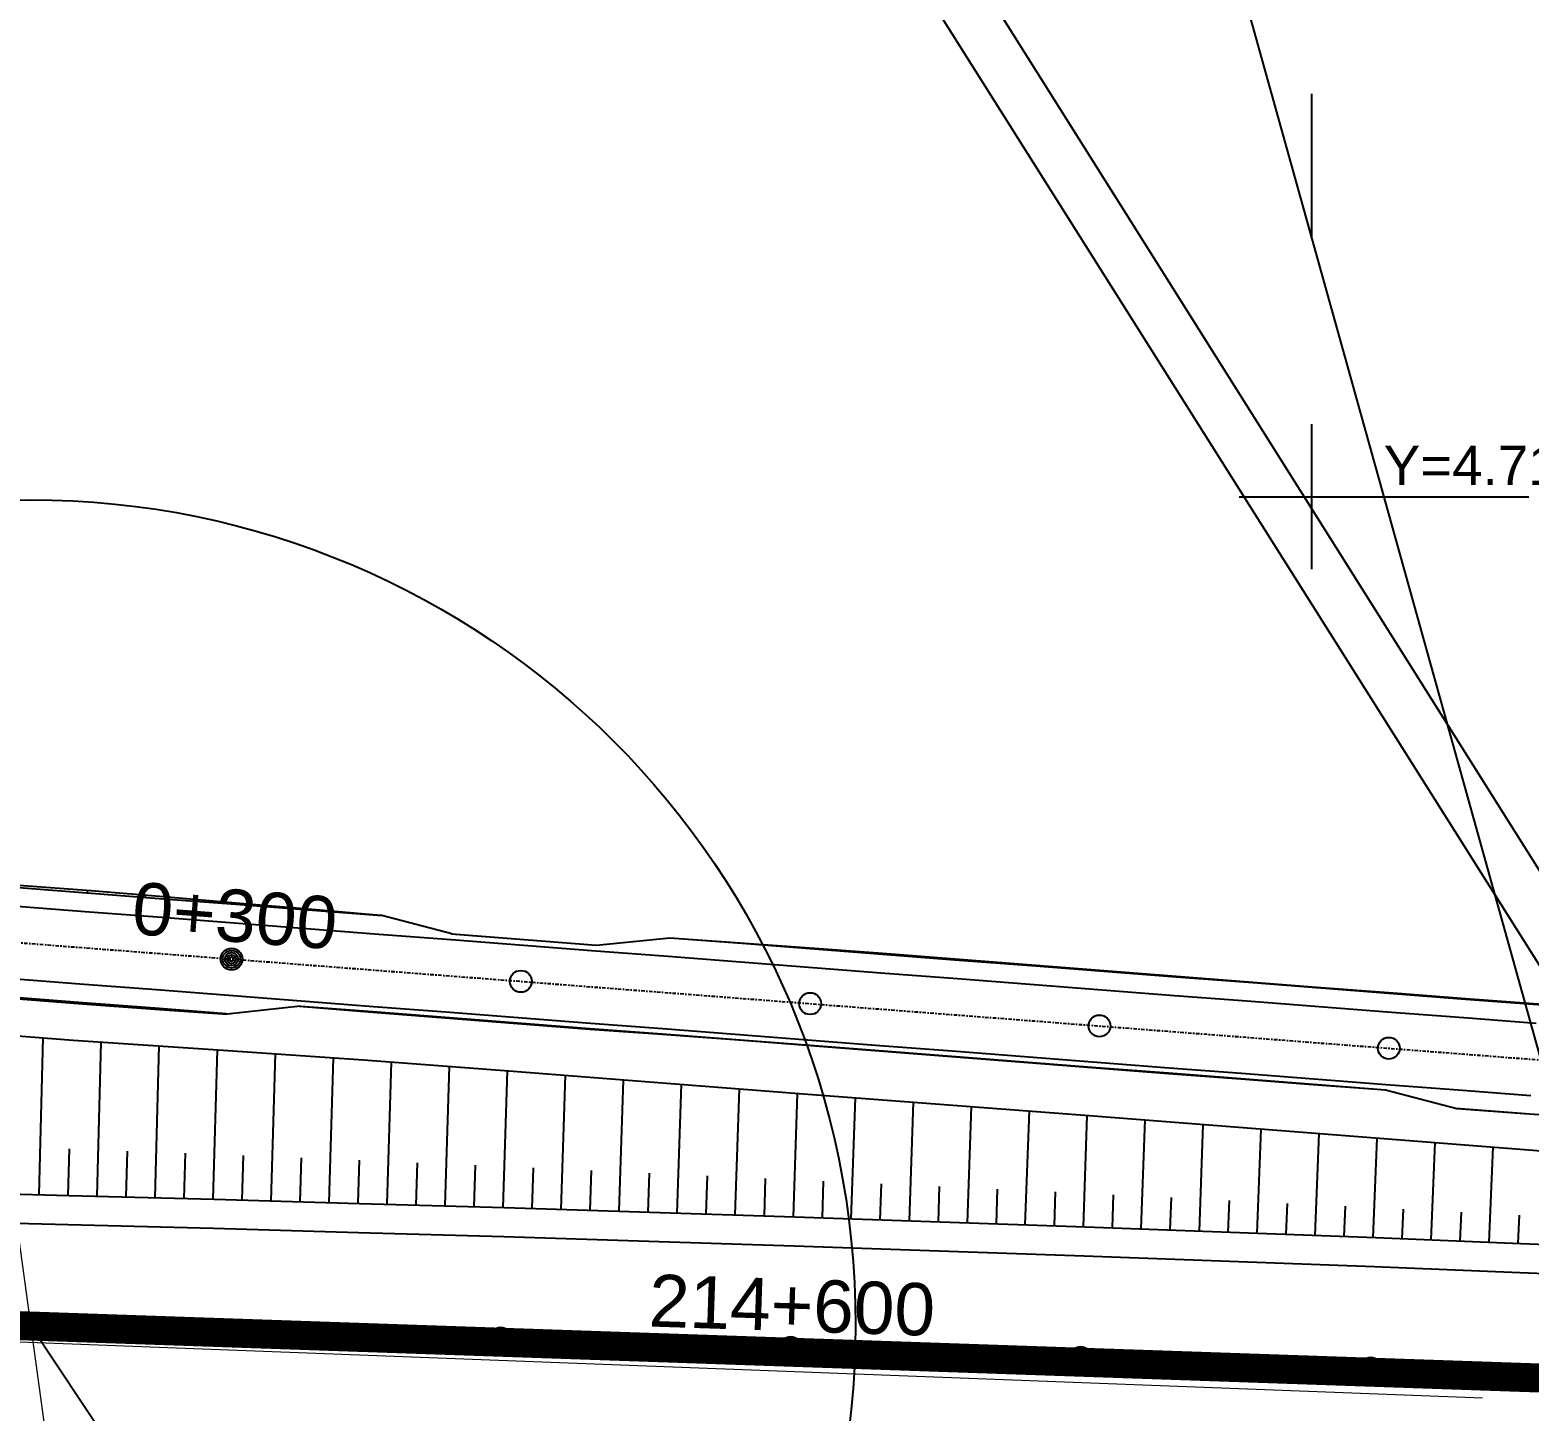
# Model space of a CAD drawing. Header units: metres. Extents: x -4 to 509425, y 7549 to 4732445.
# Drawn here: x 480911.7 to 481015, y 4719337 to 4719432.2 of the extents above; entities that cross this region are included whole.
import ezdxf
from ezdxf.enums import TextEntityAlignment as Align

# ---------------------------------------------------------------- set-up
doc = ezdxf.new("R2010")
doc.units = ezdxf.units.M
doc.header["$LTSCALE"] = 0.01
doc.header["$MEASUREMENT"] = 0
doc.linetypes.add('322308300149-PRV-PLA-PT-TRA-220201-XREF_PLANTA_1000$0$TRAZO_Y_PUNTO2', pattern=[12.7, 6.35, -3.175, 0, -3.175])
doc.linetypes.add('322308300149-PRV-PLA-PT-URB-220600-XREF_VIALES_1000$0$ACAD_ISO04W100', pattern=[30, 24, -3, 0, -3])
doc.layers.get('0').update_dxf_attribs({"lineweight": 0})
for name, color, linetype in [('-- cruces', 6, 'Continuous'), ('----tav posible trazado', 50, 'Continuous'), ('322308300149-PRV-PLA-PT-TRA-220201-XREF_PLANTA_1000$0$C-RAIL-EXPL', 7, 'Continuous'), ('322308300149-PRV-PLA-PT-URB-220600-XREF_VIALES_1000$0$C-G-GRID-IMPAR', 252, 'Continuous'), ('322308300149-PRV-PLA-PT-URB-220600-XREF_VIALES_1000$0$C-G-GRID-PAR', 252, 'Continuous'), ('322308300149-PRV-PLA-PT-URB-220600-XREF_VIALES_1000$0$C-ROAD-FRAIM-IMPAR', 6, 'Continuous'), ('322308300149-PRV-PLA-PT-URB-220600-XREF_VIALES_1000$0$C-ROAD-LANE', 4, 'Continuous')]:
    doc.layers.add(name, color=color, linetype=linetype)
for name, color, linetype, true_color in [('322308300149-PRV-PLA-PT-TRA-220201-XREF_PLANTA_1000$0$C-RAIL-CNTR', 1, '322308300149-PRV-PLA-PT-TRA-220201-XREF_PLANTA_1000$0$TRAZO_Y_PUNTO2', 0xff0000), ('322308300149-PRV-PLA-PT-TRA-220201-XREF_PLANTA_1000$0$C-RAIL-SLOP-FILL', 7, 'Continuous', 0x2eb800), ('322308300149-PRV-PLA-PT-TRA-220201-XREF_PLANTA_1000$0$C-RAIL-TEXT-CNPK', 1, 'Continuous', 0xff0000), ('322308300149-PRV-PLA-PT-URB-220600-XREF_VIALES_1000$0$C-ROAD-CNTR-CAMINOS', 1, '322308300149-PRV-PLA-PT-URB-220600-XREF_VIALES_1000$0$ACAD_ISO04W100', 0xff0000), ('322308300149-PRV-PLA-PT-URB-220600-XREF_VIALES_1000$0$C-ROAD-TEXT-CNPK-CAMINOS-ENLACE', 1, 'Continuous', 0xff0000)]:
    doc.layers.add(name, color=color, linetype=linetype, true_color=true_color)
doc.layers.add('322308300149-PRV-PLA-PT-URB-220600-XREF_VIALES_1000$0$C-ROAD-SLOP-CUTT-CAMINOS', color=7, linetype='Continuous', lineweight=13, true_color=0xff1f1f)
doc.layers.add('322308300149-PRV-PLA-PT-URB-220600-XREF_VIALES_1000$0$C-ROAD-SLOP-FILL-CAMINOS', color=7, linetype='Continuous', lineweight=13, true_color=0x2eb800)
doc.layers.add('Ferrocarril electrificado tranvía o trolebus__ptw_', color=8, linetype='Continuous', lineweight=0)
doc.layers.add('LEAR TRAMOS AEREOS', color=2, linetype='Continuous', lineweight=0)
doc.styles.add('322308300149-PRV-PLA-PT-TRA-220201-XREF_PLANTA_1000$0$TYPSA_Arial_3.5mm', font='arial.ttf', dxfattribs={"height": 3.5})
doc.styles.add('322308300149-PRV-PLA-PT-URB-220600-XREF_VIALES_1000$0$Standard', font='arial.ttf')

# ---------------------------------------------------------------- blocks, each defined once
blk = doc.blocks.new('veintidos')
at = {"layer": 'Ferrocarril electrificado tranvía o trolebus__ptw_', "linetype": 'Continuous', "flags": 128}
blk.add_lwpolyline([(481011.76, 4719337.88), (480811.91, 4719345.54)], dxfattribs=at)

msp = doc.modelspace()

# ---------------------------------------------------------------- linework, layer by layer
at = {"layer": '-- cruces'}
for points in [[(480412.757, 4720055.433), (483223.023, 4715866.265), (480749.508, 4719797.246)], [(480774.321, 4719750.592), (483223.023, 4715866.265)], [(480911.682, 4719342.924), (483223.023, 4715866.265), (480932.957, 4719187.715)]]:
    msp.add_lwpolyline(points, dxfattribs=at)
msp.add_circle((480911.682, 4719342.924), 56.867, dxfattribs=at)
at = {"layer": '----tav posible trazado', "const_width": 2}
msp.add_lwpolyline([(493126.297, 4722566.687), (489089.768, 4719983.412), (487391.991, 4719524.721), (486385.747, 4719333.899), (484807.586, 4719492.276), (483449.21, 4719303.957), (482224.131, 4719297.677), (480281.462, 4719364.551), (479800.807, 4719478.806), (478248.851, 4719057.394), (477438.206, 4718935.458)], dxfattribs=at)
at = {"layer": '322308300149-PRV-PLA-PT-TRA-220201-XREF_PLANTA_1000$0$C-RAIL-CNTR', "flags": 128}
msp.add_lwpolyline([(474084.959, 4718183.219), (477094.628, 4718673.219), (477182.903, 4718687.627), (477236.79, 4718696.516), (477279.237, 4718703.607), (477316.47, 4718709.913), (477350.418, 4718715.747), (477382.017, 4718721.261), (477411.812, 4718726.544), (477440.156, 4718731.653), (477467.296, 4718736.628), (477493.412, 4718741.498), (477518.641, 4718746.285), (477543.09, 4718751.008), (477547.823, 4718751.931), (477571.451, 4718756.593), (477595.063, 4718761.332), (477618.659, 4718766.151), (477642.239, 4718771.047), (477665.803, 4718776.022), (477689.35, 4718781.075), (477712.88, 4718786.206), (477736.393, 4718791.415), (477759.889, 4718796.703), (477783.367, 4718802.068), (477806.827, 4718807.512), (477830.268, 4718813.033), (477853.692, 4718818.632), (477877.096, 4718824.309), (477900.482, 4718830.064), (477923.848, 4718835.896), (477947.195, 4718841.806), (477970.522, 4718847.793), (477993.829, 4718853.858), (477998.229, 4718855.012), (478021.512, 4718861.169), (478045.409, 4718867.569), (478069.995, 4718874.235), (478095.358, 4718881.193), (478121.612, 4718888.478), (478148.901, 4718896.13), (478177.413, 4718904.207), (478207.405, 4718912.784), (478239.242, 4718921.97), (478273.48, 4718931.928), (478311.037, 4718942.93), (478353.669, 4718955.497), (478405.698, 4718970.906), (478440.547, 4718981.25), (478526.301, 4719006.67), (478578.691, 4719022.105), (478619.997, 4719034.181), (478656.265, 4719044.697), (478689.372, 4719054.209), (478720.224, 4719062.988), (478749.351, 4719071.19), (478777.096, 4719078.917), (478803.698, 4719086.242), (478829.333, 4719093.216), (478854.132, 4719099.878), (478878.202, 4719106.26), (478882.865, 4719107.487), (478906.168, 4719113.566), (478929.492, 4719119.568), (478952.835, 4719125.493), (478976.197, 4719131.34), (478999.579, 4719137.109), (479022.98, 4719142.801), (479046.4, 4719148.415), (479069.838, 4719153.951), (479093.295, 4719159.409), (479116.769, 4719164.789), (479140.261, 4719170.091), (479163.771, 4719175.315), (479187.298, 4719180.461), (479210.842, 4719185.529), (479234.403, 4719190.519), (479257.98, 4719195.43), (479281.573, 4719200.263), (479305.182, 4719205.017), (479328.807, 4719209.693), (479352.447, 4719214.291), (479376.103, 4719218.81), (479399.773, 4719223.25), (479423.458, 4719227.612), (479447.157, 4719231.895), (479470.87, 4719236.1), (479494.598, 4719240.225), (479518.338, 4719244.272), (479542.092, 4719248.24), (479565.86, 4719252.129), (479589.639, 4719255.938), (479613.432, 4719259.669), (479637.237, 4719263.321), (479661.053, 4719266.894), (479684.882, 4719270.387), (479708.722, 4719273.802), (479732.573, 4719277.137), (479756.435, 4719280.393), (479780.307, 4719283.57), (479804.191, 4719286.667), (479828.084, 4719289.685), (479851.987, 4719292.624), (479875.9, 4719295.483), (479899.822, 4719298.263), (479923.753, 4719300.963), (479947.694, 4719303.584), (479971.642, 4719306.125), (479995.599, 4719308.587), (480019.564, 4719310.969), (480043.537, 4719313.271), (480067.518, 4719315.494), (480091.505, 4719317.637), (480115.5, 4719319.701), (480139.501, 4719321.684), (480163.509, 4719323.588), (480187.523, 4719325.413), (480211.543, 4719327.157), (480235.568, 4719328.822), (480259.599, 4719330.407), (480283.636, 4719331.912), (480307.677, 4719333.337), (480331.722, 4719334.682), (480355.772, 4719335.947), (480379.826, 4719337.133), (480403.884, 4719338.238), (480427.945, 4719339.264), (480452.01, 4719340.21), (480476.077, 4719341.076), (480500.148, 4719341.862), (480524.22, 4719342.567), (480548.295, 4719343.193), (480572.372, 4719343.739), (480596.451, 4719344.205), (480620.531, 4719344.591), (480644.612, 4719344.897), (480668.695, 4719345.123), (480692.777, 4719345.269), (480716.86, 4719345.335), (480740.943, 4719345.321), (480765.026, 4719345.227), (480789.109, 4719345.053), (480813.191, 4719344.799), (480837.272, 4719344.465), (480861.351, 4719344.051), (480885.429, 4719343.557), (480909.506, 4719342.983), (480933.58, 4719342.329), (480957.652, 4719341.595), (480981.721, 4719340.781), (481005.788, 4719339.888), (481029.851, 4719338.914), (481053.912, 4719337.86), (481077.968, 4719336.726), (481102.021, 4719335.513), (481126.069, 4719334.22), (481150.113, 4719332.846), (481174.152, 4719331.393), (481198.187, 4719329.86), (481222.216, 4719328.247), (481246.239, 4719326.555), (481270.257, 4719324.782), (481294.269, 4719322.93), (481318.275, 4719320.998), (481342.274, 4719318.987), (481366.266, 4719316.895), (481390.251, 4719314.724), (481414.229, 4719312.473), (481438.199, 4719310.143), (481462.161, 4719307.733), (481486.115, 4719305.243), (481488.106, 4719305.033), (481512.051, 4719302.458), (481536.641, 4719299.734), (481561.95, 4719296.852), (481588.072, 4719293.797), (481615.125, 4719290.555), (481643.255, 4719287.104), (481672.659, 4719283.419), (481703.601, 4719279.462), (481736.46, 4719275.182), (481771.808, 4719270.501), (481810.595, 4719265.287), (481854.634, 4719259.293), (481908.391, 4719251.905), (481944.402, 4719246.934), (482033.009, 4719234.735), (482087.126, 4719227.377), (482129.781, 4719221.666), (482167.221, 4719216.739), (482201.383, 4719212.328), (482233.206, 4719208.302), (482263.237, 4719204.586), (482291.83, 4719201.13), (482319.232, 4719197.9), (482345.625, 4719194.872), (482371.146, 4719192.025), (482395.902, 4719189.345), (482400.697, 4719188.836), (482424.651, 4719186.34), (482448.612, 4719183.923), (482472.582, 4719181.586), (482496.559, 4719179.329), (482520.544, 4719177.151), (482544.535, 4719175.053), (482568.534, 4719173.035), (482592.539, 4719171.096), (482616.55, 4719169.237), (482640.567, 4719167.458), (482664.591, 4719165.759), (482688.619, 4719164.14), (482712.653, 4719162.6), (482736.692, 4719161.14), (482760.736, 4719159.76), (482784.784, 4719158.46), (482808.836, 4719157.24), (482832.892, 4719156.1), (482856.952, 4719155.04), (482881.015, 4719154.059), (482905.081, 4719153.159), (482929.151, 4719152.338), (482953.222, 4719151.598), (482977.297, 4719150.937), (483001.373, 4719150.356), (483025.451, 4719149.856), (483049.53, 4719149.435), (483073.611, 4719149.094), (483097.693, 4719148.834), (483121.775, 4719148.653), (483145.858, 4719148.552), (483169.941, 4719148.532), (483194.024, 4719148.591), (483218.107, 4719148.73), (483242.189, 4719148.95), (483266.271, 4719149.249), (483290.351, 4719149.628), (483314.43, 4719150.088), (483338.507, 4719150.627), (483362.582, 4719151.246), (483386.655, 4719151.946), (483410.726, 4719152.725), (483434.793, 4719153.584), (483458.858, 4719154.523), (483474.289, 4719155.167), (483498.348, 4719156.237), (483523.06, 4719157.414), (483548.5, 4719158.705), (483574.762, 4719160.117), (483601.965, 4719161.658), (483630.256, 4719163.339), (483659.833, 4719165.175), (483690.963, 4719167.185), (483724.025, 4719169.397), (483759.596, 4719171.855), (483798.634, 4719174.628), (483842.963, 4719177.851), (483897.077, 4719181.856), (483933.328, 4719184.56), (484022.525, 4719191.183), (484076.998, 4719195.136), (484119.926, 4719198.163), (484157.601, 4719200.734), (484191.973, 4719202.996), (484223.986, 4719205.02), (484254.19, 4719206.847), (484282.943, 4719208.505), (484310.494, 4719210.011), (484337.025, 4719211.38), (484362.674, 4719212.622), (484387.55, 4719213.745), (484392.367, 4719213.953), (484416.43, 4719214.943), (484440.496, 4719215.854), (484464.565, 4719216.684), (484488.636, 4719217.435), (484512.71, 4719218.105), (484536.786, 4719218.696), (484560.864, 4719219.207), (484584.943, 4719219.637), (484609.024, 4719219.988), (484633.106, 4719220.258), (484657.188, 4719220.449), (484681.271, 4719220.56), (484705.354, 4719220.59), (484729.437, 4719220.541), (484753.52, 4719220.412), (484777.602, 4719220.202), (484801.684, 4719219.913), (484825.764, 4719219.543), (484835.198, 4719219.377), (484859.276, 4719218.897), (484884.009, 4719218.325), (484909.473, 4719217.657), (484935.763, 4719216.889), (484962.995, 4719216.015), (484991.319, 4719215.028), (485020.932, 4719213.917), (485052.101, 4719212.67), (485085.208, 4719211.268), (485120.829, 4719209.682), (485159.922, 4719207.866), (485204.317, 4719205.73), (485258.513, 4719203.051), (485294.82, 4719201.236), (485384.152, 4719196.798), (485439.396, 4719194.146), (485482.826, 4719192.149), (485520.915, 4719190.482), (485555.652, 4719189.046), (485587.997, 4719187.791), (485618.51, 4719186.69), (485647.552, 4719185.724), (485674.461, 4719184.906), (485701.284, 4719184.171), (485728.108, 4719183.515), (485754.935, 4719182.939), (485781.763, 4719182.443), (485808.593, 4719182.028), (485835.424, 4719181.692), (485862.255, 4719181.436), (485889.087, 4719181.26), (485915.92, 4719181.164), (485942.753, 4719181.149), (485969.586, 4719181.213), (485996.418, 4719181.357), (486023.25, 4719181.581), (486050.081, 4719181.885), (486076.911, 4719182.269), (486103.74, 4719182.734), (486130.567, 4719183.278), (486157.393, 4719183.902), (486184.216, 4719184.606), (486211.037, 4719185.39), (486237.856, 4719186.254), (486264.673, 4719187.198), (486291.486, 4719188.222), (486318.296, 4719189.326), (486345.103, 4719190.51), (486371.906, 4719191.774), (486398.705, 4719193.117), (486425.5, 4719194.541), (486452.29, 4719196.044), (486479.076, 4719197.627), (486505.858, 4719199.29), (486532.634, 4719201.033), (486559.405, 4719202.856), (486586.17, 4719204.759), (486612.929, 4719206.741), (486639.683, 4719208.803), (486666.43, 4719210.945), (486693.171, 4719213.167), (486719.904, 4719215.468), (486746.631, 4719217.849), (486773.351, 4719220.31), (486800.063, 4719222.85), (486826.768, 4719225.47), (486853.465, 4719228.17), (486880.153, 4719230.949), (486906.833, 4719233.808), (486933.505, 4719236.746), (486960.167, 4719239.764), (486986.821, 4719242.861), (487013.465, 4719246.038), (487040.099, 4719249.294), (487066.724, 4719252.63), (487093.339, 4719256.045), (487119.943, 4719259.539), (487146.537, 4719263.112), (487173.12, 4719266.765), (487199.692, 4719270.497), (487226.252, 4719274.309), (487252.802, 4719278.199), (487279.339, 4719282.169), (487305.865, 4719286.217), (487332.378, 4719290.345), (487358.879, 4719294.552), (487385.368, 4719298.837), (487411.843, 4719303.202), (487438.305, 4719307.646), (487464.754, 4719312.168), (487491.189, 4719316.77), (487517.611, 4719321.45), (487544.018, 4719326.209), (487570.412, 4719331.046), (487596.79, 4719335.963), (487623.154, 4719340.957), (487649.503, 4719346.031), (487675.836, 4719351.183), (487702.154, 4719356.413), (487728.457, 4719361.722), (487754.743, 4719367.11), (487781.013, 4719372.575), (487807.267, 4719378.119), (487833.504, 4719383.741), (487859.725, 4719389.442), (487885.928, 4719395.22), (487912.114, 4719401.077), (487938.282, 4719407.012), (487964.432, 4719413.024), (487990.565, 4719419.115), (488016.679, 4719425.284), (488042.775, 4719431.53), (488068.852, 4719437.854), (488094.909, 4719444.256), (488120.948, 4719450.735), (488146.967, 4719457.293), (488172.967, 4719463.927), (488198.947, 4719470.639), (488224.906, 4719477.429), (488250.846, 4719484.296), (488276.764, 4719491.24), (488302.662, 4719498.262), (488328.539, 4719505.36), (488354.394, 4719512.536), (488380.228, 4719519.789), (488406.041, 4719527.119), (488431.831, 4719534.525), (488457.599, 4719542.009), (488483.345, 4719549.569), (488509.068, 4719557.207), (488534.768, 4719564.92), (488560.445, 4719572.711), (488586.099, 4719580.578), (488590.128, 4719581.821), (488615.754, 4719589.777), (488640.783, 4719597.632), (488665.264, 4719605.4), (488689.238, 4719613.092), (488712.742, 4719620.718), (488723.542, 4719624.251), (488746.413, 4719631.795), (488769.259, 4719639.414), (488792.08, 4719647.11), (488814.875, 4719654.882), (488837.644, 4719662.729), (488860.386, 4719670.651), (488883.103, 4719678.65), (488905.792, 4719686.723), (488928.455, 4719694.872), (488951.09, 4719703.096), (488973.698, 4719711.396), (488996.278, 4719719.77), (489018.831, 4719728.219), (489020.726, 4719728.933)], dxfattribs=at)
msp.add_lwpolyline([(474084.959, 4718183.219), (477094.628, 4718673.219), (477182.903, 4718687.627), (477236.79, 4718696.516), (477279.237, 4718703.607), (477316.47, 4718709.913), (477350.418, 4718715.747), (477382.017, 4718721.261), (477411.812, 4718726.544), (477440.156, 4718731.653), (477467.296, 4718736.628), (477493.412, 4718741.498), (477518.641, 4718746.285), (477543.09, 4718751.008), (477547.823, 4718751.931), (477571.451, 4718756.593), (477595.063, 4718761.332), (477618.659, 4718766.151), (477642.239, 4718771.047), (477665.803, 4718776.022), (477689.35, 4718781.075), (477712.88, 4718786.206), (477736.393, 4718791.415), (477759.889, 4718796.703), (477783.367, 4718802.068), (477806.827, 4718807.512), (477830.268, 4718813.033), (477853.692, 4718818.632), (477877.096, 4718824.309), (477900.482, 4718830.064), (477923.848, 4718835.896), (477947.195, 4718841.806), (477970.522, 4718847.793), (477993.829, 4718853.858), (477998.229, 4718855.012), (478021.512, 4718861.169), (478045.409, 4718867.569), (478069.995, 4718874.235), (478095.358, 4718881.193), (478121.612, 4718888.478), (478148.901, 4718896.13), (478177.413, 4718904.207), (478207.405, 4718912.784), (478239.242, 4718921.97), (478273.48, 4718931.928), (478311.037, 4718942.93), (478353.669, 4718955.497), (478405.698, 4718970.906), (478440.547, 4718981.25), (478526.301, 4719006.67), (478578.691, 4719022.105), (478619.997, 4719034.181), (478656.265, 4719044.697), (478689.372, 4719054.209), (478720.224, 4719062.988), (478749.351, 4719071.19), (478777.096, 4719078.917), (478803.698, 4719086.242), (478829.333, 4719093.216), (478854.132, 4719099.878), (478878.202, 4719106.26), (478882.865, 4719107.487), (478906.168, 4719113.566), (478929.492, 4719119.568), (478952.835, 4719125.493), (478976.197, 4719131.34), (478999.579, 4719137.109), (479022.98, 4719142.801), (479046.4, 4719148.415), (479069.838, 4719153.951), (479093.295, 4719159.409), (479116.769, 4719164.789), (479140.261, 4719170.091), (479163.771, 4719175.315), (479187.298, 4719180.461), (479210.842, 4719185.529), (479234.403, 4719190.519), (479257.98, 4719195.43), (479281.573, 4719200.263), (479305.182, 4719205.017), (479328.807, 4719209.693), (479352.447, 4719214.291), (479376.103, 4719218.81), (479399.773, 4719223.25), (479423.458, 4719227.612), (479447.157, 4719231.895), (479470.87, 4719236.1), (479494.598, 4719240.225), (479518.338, 4719244.272), (479542.092, 4719248.24), (479565.86, 4719252.129), (479589.639, 4719255.938), (479613.432, 4719259.669), (479637.237, 4719263.321), (479661.053, 4719266.894), (479684.882, 4719270.387), (479708.722, 4719273.802), (479732.573, 4719277.137), (479756.435, 4719280.393), (479780.307, 4719283.57), (479804.191, 4719286.667), (479828.084, 4719289.685), (479851.987, 4719292.624), (479875.9, 4719295.483), (479899.822, 4719298.263), (479923.753, 4719300.963), (479947.694, 4719303.584), (479971.642, 4719306.125), (479995.599, 4719308.587), (480019.564, 4719310.969), (480043.537, 4719313.271), (480067.518, 4719315.494), (480091.505, 4719317.637), (480115.5, 4719319.701), (480139.501, 4719321.684), (480163.509, 4719323.588), (480187.523, 4719325.413), (480211.543, 4719327.157), (480235.568, 4719328.822), (480259.599, 4719330.407), (480283.636, 4719331.912), (480307.677, 4719333.337), (480331.722, 4719334.682), (480355.772, 4719335.947), (480379.826, 4719337.133), (480403.884, 4719338.238), (480427.945, 4719339.264), (480452.01, 4719340.21), (480476.077, 4719341.076), (480500.148, 4719341.862), (480524.22, 4719342.567), (480548.295, 4719343.193), (480572.372, 4719343.739), (480596.451, 4719344.205), (480620.531, 4719344.591), (480644.612, 4719344.897), (480668.695, 4719345.123), (480692.777, 4719345.269), (480716.86, 4719345.335), (480740.943, 4719345.321), (480765.026, 4719345.227), (480789.109, 4719345.053), (480813.191, 4719344.799), (480837.272, 4719344.465), (480861.351, 4719344.051), (480885.429, 4719343.557), (480909.506, 4719342.983), (480933.58, 4719342.329), (480957.652, 4719341.595), (480981.721, 4719340.781), (481005.788, 4719339.888), (481029.851, 4719338.914), (481053.912, 4719337.86), (481077.968, 4719336.726), (481102.021, 4719335.513), (481126.069, 4719334.22), (481150.113, 4719332.846), (481174.152, 4719331.393), (481198.187, 4719329.86), (481222.216, 4719328.247), (481246.239, 4719326.555), (481270.257, 4719324.782), (481294.269, 4719322.93), (481318.275, 4719320.998), (481342.274, 4719318.987), (481366.266, 4719316.895), (481390.251, 4719314.724), (481414.229, 4719312.473), (481438.199, 4719310.143), (481462.161, 4719307.733), (481486.115, 4719305.243), (481488.106, 4719305.033), (481512.051, 4719302.458), (481536.641, 4719299.734), (481561.95, 4719296.852), (481588.072, 4719293.797), (481615.125, 4719290.555), (481643.255, 4719287.104), (481672.659, 4719283.419), (481703.601, 4719279.462), (481736.46, 4719275.182), (481771.808, 4719270.501), (481810.595, 4719265.287), (481854.634, 4719259.293), (481908.391, 4719251.905), (481944.402, 4719246.934), (482033.009, 4719234.735), (482087.126, 4719227.377), (482129.781, 4719221.666), (482167.221, 4719216.739), (482201.383, 4719212.328), (482233.206, 4719208.302), (482263.237, 4719204.586), (482291.83, 4719201.13), (482319.232, 4719197.9), (482345.625, 4719194.872), (482371.146, 4719192.025), (482395.902, 4719189.345), (482400.697, 4719188.836), (482424.651, 4719186.34), (482448.612, 4719183.923), (482472.582, 4719181.586), (482496.559, 4719179.329), (482520.544, 4719177.151), (482544.535, 4719175.053), (482568.534, 4719173.035), (482592.539, 4719171.096), (482616.55, 4719169.237), (482640.567, 4719167.458), (482664.591, 4719165.759), (482688.619, 4719164.14), (482712.653, 4719162.6), (482736.692, 4719161.14), (482760.736, 4719159.76), (482784.784, 4719158.46), (482808.836, 4719157.24), (482832.892, 4719156.1), (482856.952, 4719155.04), (482881.015, 4719154.059), (482905.081, 4719153.159), (482929.151, 4719152.338), (482953.222, 4719151.598), (482977.297, 4719150.937), (483001.373, 4719150.356), (483025.451, 4719149.856), (483049.53, 4719149.435), (483073.611, 4719149.094), (483097.693, 4719148.834), (483121.775, 4719148.653), (483145.858, 4719148.552), (483169.941, 4719148.532), (483194.024, 4719148.591), (483218.107, 4719148.73), (483242.189, 4719148.95), (483266.271, 4719149.249), (483290.351, 4719149.628), (483314.43, 4719150.088), (483338.507, 4719150.627), (483362.582, 4719151.246), (483386.655, 4719151.946), (483410.726, 4719152.725), (483434.793, 4719153.584), (483458.858, 4719154.523), (483474.289, 4719155.167), (483498.348, 4719156.237), (483523.06, 4719157.414), (483548.5, 4719158.705), (483574.762, 4719160.117), (483601.965, 4719161.658), (483630.256, 4719163.339), (483659.833, 4719165.175), (483690.963, 4719167.185), (483724.025, 4719169.397), (483759.596, 4719171.855), (483798.634, 4719174.628), (483842.963, 4719177.851), (483897.077, 4719181.856), (483933.328, 4719184.56), (484022.525, 4719191.183), (484076.998, 4719195.136), (484119.926, 4719198.163), (484157.601, 4719200.734), (484191.973, 4719202.996), (484223.986, 4719205.02), (484254.19, 4719206.847), (484282.943, 4719208.505), (484310.494, 4719210.011), (484337.025, 4719211.38), (484362.674, 4719212.622), (484387.55, 4719213.745), (484392.367, 4719213.953), (484416.43, 4719214.943), (484440.496, 4719215.854), (484464.565, 4719216.684), (484488.636, 4719217.435), (484512.71, 4719218.105), (484536.786, 4719218.696), (484560.864, 4719219.207), (484584.943, 4719219.637), (484609.024, 4719219.988), (484633.106, 4719220.258), (484657.188, 4719220.449), (484681.271, 4719220.56), (484705.354, 4719220.59), (484729.437, 4719220.541), (484753.52, 4719220.412), (484777.602, 4719220.202), (484801.684, 4719219.913), (484825.764, 4719219.543), (484835.198, 4719219.377), (484859.276, 4719218.897), (484884.009, 4719218.325), (484909.473, 4719217.657), (484935.763, 4719216.889), (484962.995, 4719216.015), (484991.319, 4719215.028), (485020.932, 4719213.917), (485052.101, 4719212.67), (485085.208, 4719211.268), (485120.829, 4719209.682), (485159.922, 4719207.866), (485204.317, 4719205.73), (485258.513, 4719203.051), (485294.82, 4719201.236), (485384.152, 4719196.798), (485439.396, 4719194.146), (485482.826, 4719192.149), (485520.915, 4719190.482), (485555.652, 4719189.046), (485587.997, 4719187.791), (485618.51, 4719186.69), (485647.552, 4719185.724), (485674.461, 4719184.906), (485701.284, 4719184.171), (485728.108, 4719183.515), (485754.935, 4719182.939), (485781.763, 4719182.443), (485808.593, 4719182.028), (485835.424, 4719181.692), (485862.255, 4719181.436), (485889.087, 4719181.26), (485915.92, 4719181.164), (485942.753, 4719181.149), (485969.586, 4719181.213), (485996.418, 4719181.357), (486023.25, 4719181.581), (486050.081, 4719181.885), (486076.911, 4719182.269), (486103.74, 4719182.734), (486130.567, 4719183.278), (486157.393, 4719183.902), (486184.216, 4719184.606), (486211.037, 4719185.39), (486237.856, 4719186.254), (486264.673, 4719187.198), (486291.486, 4719188.222), (486318.296, 4719189.326), (486345.103, 4719190.51), (486371.906, 4719191.774), (486398.705, 4719193.117), (486425.5, 4719194.541), (486452.29, 4719196.044), (486479.076, 4719197.627), (486505.858, 4719199.29), (486532.634, 4719201.033), (486559.405, 4719202.856), (486586.17, 4719204.759), (486612.929, 4719206.741), (486639.683, 4719208.803), (486666.43, 4719210.945), (486693.171, 4719213.167), (486719.904, 4719215.468), (486746.631, 4719217.849), (486773.351, 4719220.31), (486800.063, 4719222.85), (486826.768, 4719225.47), (486853.465, 4719228.17), (486880.153, 4719230.949), (486906.833, 4719233.808), (486933.505, 4719236.746), (486960.167, 4719239.764), (486986.821, 4719242.861), (487013.465, 4719246.038), (487040.099, 4719249.294), (487066.724, 4719252.63), (487093.339, 4719256.045), (487119.943, 4719259.539), (487146.537, 4719263.112), (487173.12, 4719266.765), (487199.692, 4719270.497), (487226.252, 4719274.309), (487252.802, 4719278.199), (487279.339, 4719282.169), (487305.865, 4719286.217), (487332.378, 4719290.345), (487358.879, 4719294.552), (487385.368, 4719298.837), (487411.843, 4719303.202), (487438.305, 4719307.646), (487464.754, 4719312.168), (487491.189, 4719316.77), (487517.611, 4719321.45), (487544.018, 4719326.209), (487570.412, 4719331.046), (487596.79, 4719335.963), (487623.154, 4719340.957), (487649.503, 4719346.031), (487675.836, 4719351.183), (487702.154, 4719356.413), (487728.457, 4719361.722), (487754.743, 4719367.11), (487781.013, 4719372.575), (487807.267, 4719378.119), (487833.504, 4719383.741), (487859.725, 4719389.442), (487885.928, 4719395.22), (487912.114, 4719401.077), (487938.282, 4719407.012), (487964.432, 4719413.024), (487990.565, 4719419.115), (488016.679, 4719425.284), (488042.775, 4719431.53), (488068.852, 4719437.854), (488094.909, 4719444.256), (488120.948, 4719450.735), (488146.967, 4719457.293), (488172.967, 4719463.927), (488198.947, 4719470.639), (488224.906, 4719477.429), (488250.846, 4719484.296), (488276.764, 4719491.24), (488302.662, 4719498.262), (488328.539, 4719505.36), (488354.394, 4719512.536), (488380.228, 4719519.789), (488406.041, 4719527.119), (488431.831, 4719534.525), (488457.599, 4719542.009), (488483.345, 4719549.569), (488509.068, 4719557.207), (488534.768, 4719564.92), (488560.445, 4719572.711), (488586.099, 4719580.578), (488590.128, 4719581.821), (488615.754, 4719589.777), (488640.783, 4719597.632), (488665.264, 4719605.4), (488689.238, 4719613.092), (488712.742, 4719620.718), (488723.542, 4719624.251), (488746.413, 4719631.795), (488769.259, 4719639.414), (488792.08, 4719647.11), (488814.875, 4719654.882), (488837.644, 4719662.729), (488860.386, 4719670.651), (488883.103, 4719678.65), (488905.792, 4719686.723), (488928.455, 4719694.872), (488951.09, 4719703.096), (488973.698, 4719711.396), (488996.278, 4719719.77), (489018.831, 4719728.219), (489020.726, 4719728.933)], dxfattribs=at)
at = {"layer": '322308300149-PRV-PLA-PT-TRA-220201-XREF_PLANTA_1000$0$C-RAIL-EXPL', "lineweight": -3, "flags": 128}
for points in [[(480904.328, 4719352.116), (480914.338, 4719351.861), (480924.346, 4719351.593), (480934.355, 4719351.31), (480944.363, 4719351.014), (480954.371, 4719350.704), (480964.378, 4719350.381), (480974.384, 4719350.043), (480984.391, 4719349.692), (480994.396, 4719349.327), (481004.402, 4719348.948), (481014.406, 4719348.555), (481024.411, 4719348.149)], [(480904.328, 4719352.116), (480914.338, 4719351.861), (480924.346, 4719351.593), (480934.355, 4719351.31), (480944.363, 4719351.014), (480954.371, 4719350.704), (480964.378, 4719350.381), (480974.384, 4719350.043), (480984.391, 4719349.692), (480994.396, 4719349.327), (481004.402, 4719348.948), (481014.406, 4719348.555), (481024.411, 4719348.149)], [(480904.279, 4719350.117), (480914.285, 4719349.862), (480924.291, 4719349.594), (480934.297, 4719349.311), (480944.302, 4719349.015), (480954.307, 4719348.705), (480964.312, 4719348.382), (480974.316, 4719348.044), (480984.319, 4719347.693), (480994.322, 4719347.328), (481004.325, 4719346.949), (481014.327, 4719346.557), (481024.328, 4719346.15)], [(480904.279, 4719350.117), (480914.285, 4719349.862), (480924.291, 4719349.594), (480934.297, 4719349.311), (480944.302, 4719349.015), (480954.307, 4719348.705), (480964.312, 4719348.382), (480974.316, 4719348.044), (480984.319, 4719347.693), (480994.322, 4719347.328), (481004.325, 4719346.949), (481014.327, 4719346.557), (481024.328, 4719346.15)]]:
    msp.add_lwpolyline(points, dxfattribs=at)
at = {"layer": '322308300149-PRV-PLA-PT-TRA-220201-XREF_PLANTA_1000$0$C-RAIL-SLOP-FILL', "lineweight": -3}
for p, q in [((480912.286, 4719351.913), (480912.565, 4719362.711)), ((480912.286, 4719351.913), (480912.565, 4719362.711)), ((480916.285, 4719351.809), (480916.565, 4719362.421)), ((480916.285, 4719351.809), (480916.565, 4719362.421)), ((480920.283, 4719351.702), (480920.565, 4719362.155)), ((480920.283, 4719351.702), (480920.565, 4719362.155)), ((480924.282, 4719351.595), (480924.565, 4719361.89)), ((480924.282, 4719351.595), (480924.565, 4719361.89)), ((480928.28, 4719351.482), (480928.565, 4719361.616)), ((480928.28, 4719351.482), (480928.565, 4719361.616)), ((480932.279, 4719351.369), (480932.564, 4719361.343)), ((480932.279, 4719351.369), (480932.564, 4719361.343)), ((480936.277, 4719351.254), (480936.563, 4719361.056)), ((480936.277, 4719351.254), (480936.563, 4719361.056)), ((480940.275, 4719351.135), (480940.561, 4719360.754)), ((480940.275, 4719351.135), (480940.561, 4719360.754)), ((480944.274, 4719351.017), (480944.559, 4719360.452)), ((480944.274, 4719351.017), (480944.559, 4719360.452)), ((480948.272, 4719350.893), (480948.557, 4719360.14)), ((480948.272, 4719350.893), (480948.557, 4719360.14)), ((480952.27, 4719350.77), (480952.554, 4719359.828)), ((480952.27, 4719350.77), (480952.554, 4719359.828)), ((480956.268, 4719350.643), (480956.551, 4719359.515)), ((480956.268, 4719350.643), (480956.551, 4719359.515)), ((480960.266, 4719350.514), (480960.548, 4719359.201)), ((480960.266, 4719350.514), (480960.548, 4719359.201)), ((480964.264, 4719350.384), (480964.544, 4719358.887)), ((480964.264, 4719350.384), (480964.544, 4719358.887)), ((480968.261, 4719350.25), (480968.541, 4719358.585)), ((480968.261, 4719350.25), (480968.541, 4719358.585)), ((480972.259, 4719350.115), (480972.538, 4719358.283)), ((480972.259, 4719350.115), (480972.538, 4719358.283)), ((480976.257, 4719349.977), (480976.534, 4719357.98)), ((480976.257, 4719349.977), (480976.534, 4719357.98)), ((480980.254, 4719349.837), (480980.53, 4719357.676)), ((480980.254, 4719349.837), (480980.53, 4719357.676)), ((480984.252, 4719349.697), (480984.526, 4719357.372)), ((480984.252, 4719349.697), (480984.526, 4719357.372)), ((480988.249, 4719349.551), (480988.522, 4719357.059)), ((480988.249, 4719349.551), (480988.522, 4719357.059)), ((480992.247, 4719349.405), (480992.517, 4719356.746)), ((480992.247, 4719349.405), (480992.517, 4719356.746)), ((480996.244, 4719349.257), (480996.512, 4719356.433)), ((480996.244, 4719349.257), (480996.512, 4719356.433)), ((481000.241, 4719349.105), (481000.507, 4719356.12)), ((481000.241, 4719349.105), (481000.507, 4719356.12)), ((481004.238, 4719348.954), (481004.502, 4719355.806)), ((481004.238, 4719348.954), (481004.502, 4719355.806)), ((480914.286, 4719351.863), (480914.369, 4719355.07)), ((480914.286, 4719351.863), (480914.369, 4719355.07)), ((480918.284, 4719351.755), (480918.368, 4719354.915)), ((480918.284, 4719351.755), (480918.368, 4719354.915)), ((480922.283, 4719351.648), (480922.368, 4719354.76)), ((480922.283, 4719351.648), (480922.368, 4719354.76)), ((481008.235, 4719348.797), (481008.497, 4719355.494)), ((481008.235, 4719348.797), (481008.497, 4719355.494)), ((481012.232, 4719348.641), (481012.491, 4719355.183)), ((481012.232, 4719348.641), (481012.491, 4719355.183)), ((480926.281, 4719351.538), (480926.366, 4719354.603)), ((480926.281, 4719351.538), (480926.366, 4719354.603)), ((480930.28, 4719351.425), (480930.365, 4719354.442)), ((480930.28, 4719351.425), (480930.365, 4719354.442)), ((480934.278, 4719351.313), (480934.364, 4719354.281)), ((480934.278, 4719351.313), (480934.364, 4719354.281)), ((480938.276, 4719351.194), (480938.362, 4719354.108)), ((480938.276, 4719351.194), (480938.362, 4719354.108)), ((480942.275, 4719351.076), (480942.36, 4719353.934)), ((480942.275, 4719351.076), (480942.36, 4719353.934)), ((480946.273, 4719350.955), (480946.358, 4719353.758)), ((480946.273, 4719350.955), (480946.358, 4719353.758)), ((480950.271, 4719350.831), (480950.356, 4719353.577)), ((480950.271, 4719350.831), (480950.356, 4719353.577)), ((480954.269, 4719350.708), (480954.354, 4719353.397)), ((480954.269, 4719350.708), (480954.354, 4719353.397)), ((480958.267, 4719350.578), (480958.352, 4719353.212)), ((480958.267, 4719350.578), (480958.352, 4719353.212)), ((480962.265, 4719350.449), (480962.349, 4719353.028)), ((480962.265, 4719350.449), (480962.349, 4719353.028)), ((480966.263, 4719350.317), (480966.347, 4719352.843)), ((480966.263, 4719350.317), (480966.347, 4719352.843)), ((480970.26, 4719350.182), (480970.344, 4719352.658)), ((480970.26, 4719350.182), (480970.344, 4719352.658)), ((480974.258, 4719350.047), (480974.341, 4719352.473)), ((480974.258, 4719350.047), (480974.341, 4719352.473)), ((480978.256, 4719349.907), (480978.339, 4719352.284)), ((480978.256, 4719349.907), (480978.339, 4719352.284)), ((480982.253, 4719349.767), (480982.336, 4719352.094)), ((480982.253, 4719349.767), (480982.336, 4719352.094)), ((480986.251, 4719349.624), (480986.333, 4719351.902)), ((480986.251, 4719349.624), (480986.333, 4719351.902)), ((480990.248, 4719349.478), (480990.329, 4719351.706)), ((480990.248, 4719349.478), (480990.329, 4719351.706)), ((480994.245, 4719349.332), (480994.326, 4719351.51)), ((480994.245, 4719349.332), (480994.326, 4719351.51)), ((480998.242, 4719349.181), (480998.323, 4719351.31)), ((480998.242, 4719349.181), (480998.323, 4719351.31)), ((481002.239, 4719349.03), (481002.319, 4719351.11)), ((481002.239, 4719349.03), (481002.319, 4719351.11)), ((481006.237, 4719348.876), (481006.315, 4719350.908)), ((481006.237, 4719348.876), (481006.315, 4719350.908)), ((481010.233, 4719348.719), (481010.312, 4719350.705)), ((481010.233, 4719348.719), (481010.312, 4719350.705)), ((481014.23, 4719348.562), (481014.308, 4719350.501)), ((481014.23, 4719348.562), (481014.308, 4719350.501))]:
    msp.add_line(p, q, dxfattribs=at)
at = {"layer": '322308300149-PRV-PLA-PT-TRA-220201-XREF_PLANTA_1000$0$C-RAIL-SLOP-FILL', "lineweight": -3, "flags": 128}
msp.add_lwpolyline([(480904.606, 4719363.335), (480914.617, 4719362.55), (480924.63, 4719361.885), (480934.641, 4719361.201), (480944.648, 4719360.445), (480954.654, 4719359.664), (480964.658, 4719358.878), (480974.663, 4719358.123), (480984.665, 4719357.361), (480994.666, 4719356.578), (481004.666, 4719355.793), (481014.664, 4719355.013), (481024.662, 4719354.227)], dxfattribs=at)
msp.add_lwpolyline([(480904.606, 4719363.335), (480914.617, 4719362.55), (480924.63, 4719361.885), (480934.641, 4719361.201), (480944.648, 4719360.445), (480954.654, 4719359.664), (480964.658, 4719358.878), (480974.663, 4719358.123), (480984.665, 4719357.361), (480994.666, 4719356.578), (481004.666, 4719355.793), (481014.664, 4719355.013), (481024.662, 4719354.227)], dxfattribs=at)
at = {"layer": '322308300149-PRV-PLA-PT-TRA-220201-XREF_PLANTA_1000$0$C-RAIL-TEXT-CNPK'}
for centre, radius in [((480924.099, 4719342.596), 0.75), ((480924.099, 4719342.596), 0.75), ((480944.091, 4719342.018), 0.75), ((480944.091, 4719342.018), 0.75), ((480964.081, 4719341.386), 0.75), ((480964.081, 4719341.386), 0.75), ((480964.081, 4719341.386), 0.6), ((480964.081, 4719341.386), 0.6), ((480964.081, 4719341.386), 0.45), ((480964.081, 4719341.386), 0.45), ((480964.081, 4719341.386), 0.3), ((480964.081, 4719341.386), 0.3), ((480964.081, 4719341.386), 0.15), ((480964.081, 4719341.386), 0.15), ((480984.069, 4719340.698), 0.75), ((480984.069, 4719340.698), 0.75), ((481004.055, 4719339.955), 0.75), ((481004.055, 4719339.955), 0.75)]:
    msp.add_circle(centre, radius, dxfattribs=at)
at = {"layer": '322308300149-PRV-PLA-PT-URB-220600-XREF_VIALES_1000$0$C-G-GRID-IMPAR', "lineweight": -3, "flags": 128}
for points in [[(481000, 4719417.762), (481000, 4719427.762)], [(481004.954, 4719400), (481014.954, 4719400)]]:
    msp.add_lwpolyline(points, dxfattribs=at)
at = {"layer": '322308300149-PRV-PLA-PT-URB-220600-XREF_VIALES_1000$0$C-G-GRID-PAR', "lineweight": -3, "flags": 128}
for points in [[(481000, 4719395), (481000, 4719405)], [(481000, 4719395), (481000, 4719405)], [(480995, 4719400), (481005, 4719400)], [(480995, 4719400), (481005, 4719400)]]:
    msp.add_lwpolyline(points, dxfattribs=at)
at = {"layer": '322308300149-PRV-PLA-PT-URB-220600-XREF_VIALES_1000$0$C-ROAD-CNTR-CAMINOS', "lineweight": -3, "flags": 128}
msp.add_lwpolyline([(480654.125, 4719344.996), (480653.965, 4719361.408, -0.428685), (480674.753, 4719381.587), (480821.76, 4719375.789, -0.0093696), (480840.466, 4719374.699), (481074.484, 4719356.668)], format="xyb", dxfattribs=at)
at = {"layer": '322308300149-PRV-PLA-PT-URB-220600-XREF_VIALES_1000$0$C-ROAD-FRAIM-IMPAR', "lineweight": -3, "flags": 128}
msp.add_lwpolyline([(480925.439, 4719685.092), (481126.931, 4718962.665), (481367.74, 4719029.829), (481166.248, 4719752.256), (480925.439, 4719685.092)], dxfattribs=at)
at = {"layer": '322308300149-PRV-PLA-PT-URB-220600-XREF_VIALES_1000$0$C-ROAD-LANE', "lineweight": -3, "flags": 128}
for points in [[(480910.778, 4719371.789), (480915.763, 4719371.405), (480920.749, 4719371.021), (480925.734, 4719370.637), (480930.719, 4719370.253), (480935.704, 4719369.869), (480940.689, 4719369.484), (480945.675, 4719369.1), (480950.66, 4719368.716), (480955.645, 4719368.332), (480960.63, 4719367.948), (480965.616, 4719367.564), (480970.601, 4719367.18), (480975.586, 4719366.796), (480980.571, 4719366.411), (480985.556, 4719366.027), (480990.542, 4719365.643), (480995.527, 4719365.259), (481000.512, 4719364.875), (481005.497, 4719364.491), (481010.483, 4719364.107), (481015.468, 4719363.723)], [(480910.394, 4719366.804), (480915.379, 4719366.42), (480920.364, 4719366.036), (480925.35, 4719365.652), (480930.335, 4719365.267), (480935.32, 4719364.883), (480940.305, 4719364.499), (480945.291, 4719364.115), (480950.276, 4719363.731), (480955.261, 4719363.347), (480960.246, 4719362.963), (480965.231, 4719362.579), (480970.217, 4719362.194), (480975.202, 4719361.81), (480980.187, 4719361.426), (480985.172, 4719361.042), (480990.158, 4719360.658), (480995.143, 4719360.274), (481000.128, 4719359.89), (481005.113, 4719359.506), (481010.098, 4719359.122), (481015.084, 4719358.737)]]:
    msp.add_lwpolyline(points, dxfattribs=at)
at = {"layer": '322308300149-PRV-PLA-PT-URB-220600-XREF_VIALES_1000$0$C-ROAD-SLOP-CUTT-CAMINOS', "lineweight": -3, "flags": 128}
for points in [[(480910.877, 4719373.072), (480915.862, 4719372.688), (480920.847, 4719372.304), (480925.833, 4719371.92), (480930.818, 4719371.535), (480935.895, 4719371.144)], [(480910.889, 4719373.228), (480915.875, 4719372.861), (480920.859, 4719372.45), (480925.841, 4719372.023), (480930.822, 4719371.596), (480935.804, 4719371.168)], [(480913.615, 4719373.027), (480913.612, 4719372.978)], [(480915.61, 4719372.88), (480915.597, 4719372.708)], [(480917.604, 4719372.718), (480917.6, 4719372.669)], [(480919.597, 4719372.554), (480919.585, 4719372.401)], [(480921.59, 4719372.388), (480921.587, 4719372.345)], [(480923.583, 4719372.217), (480923.573, 4719372.094)], [(480925.575, 4719372.046), (480925.573, 4719372.014)], [(480927.568, 4719371.875), (480927.561, 4719371.786)], [(480929.561, 4719371.704), (480929.559, 4719371.682)], [(480931.554, 4719371.533), (480931.55, 4719371.479)], [(480933.546, 4719371.362), (480933.546, 4719371.351)], [(480935.539, 4719371.191), (480935.538, 4719371.172)], [(480940.719, 4719369.87), (480935.804, 4719371.168)], [(480950.69, 4719369.106), (480955.744, 4719369.616)], [(480950.69, 4719369.102), (480955.744, 4719369.615)], [(480952.215, 4719369.256), (480952.215, 4719369.26)], [(480954.204, 4719369.459), (480954.204, 4719369.459)], [(480955.744, 4719369.616), (480965.718, 4719368.891), (480970.704, 4719368.525), (480975.689, 4719368.134), (480980.674, 4719367.744), (480985.659, 4719367.353), (480990.643, 4719366.964), (480995.628, 4719366.575), (481000.613, 4719366.186), (481005.599, 4719365.808), (481010.585, 4719365.436), (481015.571, 4719365.064), (481020.557, 4719364.693), (481025.55, 4719364.406), (481030.543, 4719364.127), (481035.533, 4719363.806), (481040.524, 4719363.485), (481045.514, 4719363.164), (481050.504, 4719362.843), (481055.494, 4719362.522), (481060.479, 4719362.137), (481065.097, 4719361.776)], [(480955.744, 4719369.615), (480960.729, 4719369.231), (480965.714, 4719368.847), (480970.7, 4719368.462), (480975.685, 4719368.078), (480980.67, 4719367.694), (480985.655, 4719367.31), (480990.641, 4719366.926), (480995.626, 4719366.542), (481000.611, 4719366.158), (481005.596, 4719365.774), (481010.581, 4719365.39), (481015.567, 4719365.005), (481020.552, 4719364.621), (481025.537, 4719364.237), (481030.522, 4719363.853), (481035.508, 4719363.469), (481040.493, 4719363.085), (481045.478, 4719362.701), (481050.463, 4719362.317), (481055.448, 4719361.932), (481060.434, 4719361.548), (481065.052, 4719361.192)], [(480961.463, 4719369.2), (480961.462, 4719369.192)], [(480963.458, 4719369.055), (480963.455, 4719369.021)], [(480965.452, 4719368.91), (480965.451, 4719368.897)], [(480967.447, 4719368.764), (480967.443, 4719368.713)], [(480969.442, 4719368.618), (480969.44, 4719368.6)], [(480971.436, 4719368.468), (480971.431, 4719368.406)], [(480973.43, 4719368.311), (480973.429, 4719368.294)], [(480975.424, 4719368.155), (480975.419, 4719368.099)], [(480977.418, 4719367.999), (480977.416, 4719367.983)], [(480979.412, 4719367.843), (480979.408, 4719367.792)], [(480981.405, 4719367.686), (480981.404, 4719367.672)], [(480983.399, 4719367.53), (480983.396, 4719367.484)], [(480985.393, 4719367.374), (480985.392, 4719367.361)], [(480987.387, 4719367.218), (480987.384, 4719367.177)], [(480989.381, 4719367.063), (480989.38, 4719367.051)], [(480991.375, 4719366.907), (480991.372, 4719366.87)], [(480993.369, 4719366.752), (480993.368, 4719366.741)], [(480995.363, 4719366.596), (480995.36, 4719366.562)], [(480997.357, 4719366.44), (480997.356, 4719366.431)], [(480999.351, 4719366.285), (480999.349, 4719366.255)], [(481001.345, 4719366.131), (481001.344, 4719366.122)], [(480910.29, 4719365.453), (480915.274, 4719365.052), (480920.261, 4719364.689), (480925.249, 4719364.349)], [(480910.297, 4719365.544), (480915.282, 4719365.159), (480920.267, 4719364.775), (480925.475, 4719364.374)], [(480913.525, 4719365.192), (480913.527, 4719365.223)], [(480915.519, 4719365.034), (480915.527, 4719365.141)], [(481003.339, 4719365.98), (481003.337, 4719365.948)], [(481005.333, 4719365.828), (481005.333, 4719365.818)], [(481007.328, 4719365.679), (481007.325, 4719365.64)], [(481009.322, 4719365.531), (481009.321, 4719365.517)], [(481011.317, 4719365.382), (481011.313, 4719365.333)], [(481013.311, 4719365.233), (481013.31, 4719365.217)], [(480917.513, 4719364.889), (480917.516, 4719364.918)], [(480919.508, 4719364.744), (480919.515, 4719364.833)], [(480921.503, 4719364.604), (480921.505, 4719364.627)], [(480923.499, 4719364.469), (480923.503, 4719364.526)], [(480930.307, 4719364.904), (480925.249, 4719364.349)], [(481005.085, 4719359.143), (481010, 4719357.848)], [(481009.931, 4719357.867), (481024.957, 4719356.709)], [(481010, 4719357.848), (481014.986, 4719357.47)], [(481011.242, 4719357.754), (481011.243, 4719357.765)], [(481013.236, 4719357.603), (481013.237, 4719357.606)]]:
    msp.add_lwpolyline(points, dxfattribs=at)
at = {"layer": '322308300149-PRV-PLA-PT-URB-220600-XREF_VIALES_1000$0$C-ROAD-SLOP-FILL-CAMINOS', "lineweight": -3, "flags": 128}
for points in [[(480940.678, 4719369.881), (480945.705, 4719369.494), (480950.69, 4719369.106)], [(480940.719, 4719369.87), (480945.704, 4719369.486), (480950.69, 4719369.102)], [(480942.248, 4719369.752), (480942.248, 4719369.754)], [(480944.242, 4719369.598), (480944.242, 4719369.606)], [(480946.236, 4719369.445), (480946.236, 4719369.447)], [(480948.23, 4719369.291), (480948.23, 4719369.297)], [(480950.224, 4719369.138), (480950.224, 4719369.139)], [(480930.227, 4719364.896), (480935.289, 4719364.476), (480940.274, 4719364.092), (480945.259, 4719363.707), (480950.244, 4719363.323), (480955.231, 4719362.959), (480960.218, 4719362.597)], [(480930.307, 4719364.904), (480935.292, 4719364.52), (480940.277, 4719364.136), (480945.263, 4719363.752), (480950.248, 4719363.368), (480955.233, 4719362.984), (480970.189, 4719361.831)], [(480931.417, 4719364.819), (480931.415, 4719364.797)], [(480933.411, 4719364.665), (480933.41, 4719364.655)], [(480935.405, 4719364.512), (480935.402, 4719364.467)], [(480937.399, 4719364.358), (480937.398, 4719364.345)], [(480939.393, 4719364.204), (480939.39, 4719364.16)], [(480941.387, 4719364.051), (480941.386, 4719364.037)], [(480943.382, 4719363.897), (480943.378, 4719363.852)], [(480945.376, 4719363.743), (480945.375, 4719363.73)], [(480947.37, 4719363.59), (480947.366, 4719363.545)], [(480949.364, 4719363.436), (480949.363, 4719363.423)], [(480951.358, 4719363.282), (480951.355, 4719363.242)], [(480953.352, 4719363.129), (480953.351, 4719363.119)], [(480955.346, 4719362.975), (480955.344, 4719362.95)], [(480957.34, 4719362.821), (480957.34, 4719362.817)], [(480959.334, 4719362.668), (480959.334, 4719362.661)], [(480960.218, 4719362.597), (480975.173, 4719361.44), (480980.158, 4719361.049), (480985.143, 4719360.659), (480990.128, 4719360.269), (480995.112, 4719359.88), (481000.099, 4719359.507), (481005.123, 4719359.133)], [(480970.189, 4719361.831), (480975.174, 4719361.447), (480980.159, 4719361.063), (480985.144, 4719360.679), (480990.13, 4719360.295), (480995.115, 4719359.911), (481000.1, 4719359.527), (481005.085, 4719359.143)], [(480971.299, 4719361.746), (480971.299, 4719361.744)], [(480973.293, 4719361.592), (480973.293, 4719361.591)], [(480975.287, 4719361.439), (480975.286, 4719361.431)], [(480977.281, 4719361.285), (480977.281, 4719361.282)], [(480979.275, 4719361.131), (480979.274, 4719361.119)], [(480981.269, 4719360.978), (480981.269, 4719360.973)], [(480983.263, 4719360.824), (480983.262, 4719360.806)], [(480985.257, 4719360.67), (480985.257, 4719360.664)], [(480987.251, 4719360.517), (480987.25, 4719360.494)], [(480989.246, 4719360.363), (480989.245, 4719360.356)], [(480991.24, 4719360.209), (480991.238, 4719360.182)], [(480993.234, 4719360.056), (480993.233, 4719360.047)], [(480995.228, 4719359.902), (480995.225, 4719359.871)], [(480997.222, 4719359.749), (480997.221, 4719359.741)], [(480999.216, 4719359.595), (480999.214, 4719359.574)], [(481001.21, 4719359.441), (481001.21, 4719359.436)], [(481003.204, 4719359.288), (481003.203, 4719359.276)]]:
    msp.add_lwpolyline(points, dxfattribs=at)
at = {"layer": '322308300149-PRV-PLA-PT-URB-220600-XREF_VIALES_1000$0$C-ROAD-TEXT-CNPK-CAMINOS-ENLACE'}
for centre, radius in [((480925.542, 4719368.144), 0.75), ((480925.542, 4719368.144), 0.6), ((480925.542, 4719368.144), 0.45), ((480925.542, 4719368.144), 0.3), ((480925.542, 4719368.144), 0.15), ((480945.483, 4719366.608), 0.75), ((480965.423, 4719365.071), 0.75), ((480985.364, 4719363.535), 0.75), ((481005.305, 4719361.998), 0.75)]:
    msp.add_circle(centre, radius, dxfattribs=at)
at = {"layer": 'LEAR TRAMOS AEREOS'}
msp.add_lwpolyline([(479999.532, 4720412.989), (480318.726, 4720099.483), (480678.371, 4719931.003), (480884.093, 4719544.191), (481062.712, 4718241.102)], dxfattribs=at)

# ---------------------------------------------------------------- block references
msp.add_blockref('veintidos', (0, 0))

# ---------------------------------------------------------------- texts
at = {"layer": '322308300149-PRV-PLA-PT-TRA-220201-XREF_PLANTA_1000$0$C-RAIL-TEXT-CNPK', "linetype": 'Continuous', "insert": (480954.262, 4719342.776), "char_height": 3.6, "width": 20.06141, "attachment_point": 7, "rotation": 358.10772, "style": '322308300149-PRV-PLA-PT-TRA-220201-XREF_PLANTA_1000$0$TYPSA_Arial_3.5mm'}
msp.add_mtext('214+600', dxfattribs=at)
msp.add_mtext('214+600', dxfattribs=at)
at = {"layer": '322308300149-PRV-PLA-PT-URB-220600-XREF_VIALES_1000$0$C-G-GRID-IMPAR', "style": '322308300149-PRV-PLA-PT-URB-220600-XREF_VIALES_1000$0$Standard'}
msp.add_text('Y=4.719.400', height=2.7, dxfattribs=at).set_placement((481004.955, 4719400), align=Align.BOTTOM_LEFT)
at = {"layer": '322308300149-PRV-PLA-PT-URB-220600-XREF_VIALES_1000$0$C-ROAD-TEXT-CNPK-CAMINOS-ENLACE', "style": '322308300149-PRV-PLA-PT-URB-220600-XREF_VIALES_1000$0$Standard'}
msp.add_text('0+300', height=3.6, rotation=355.59396, dxfattribs=at).set_placement((480925.772, 4719371.135), align=Align.MIDDLE_CENTER)

doc.saveas('drawing.dxf')
